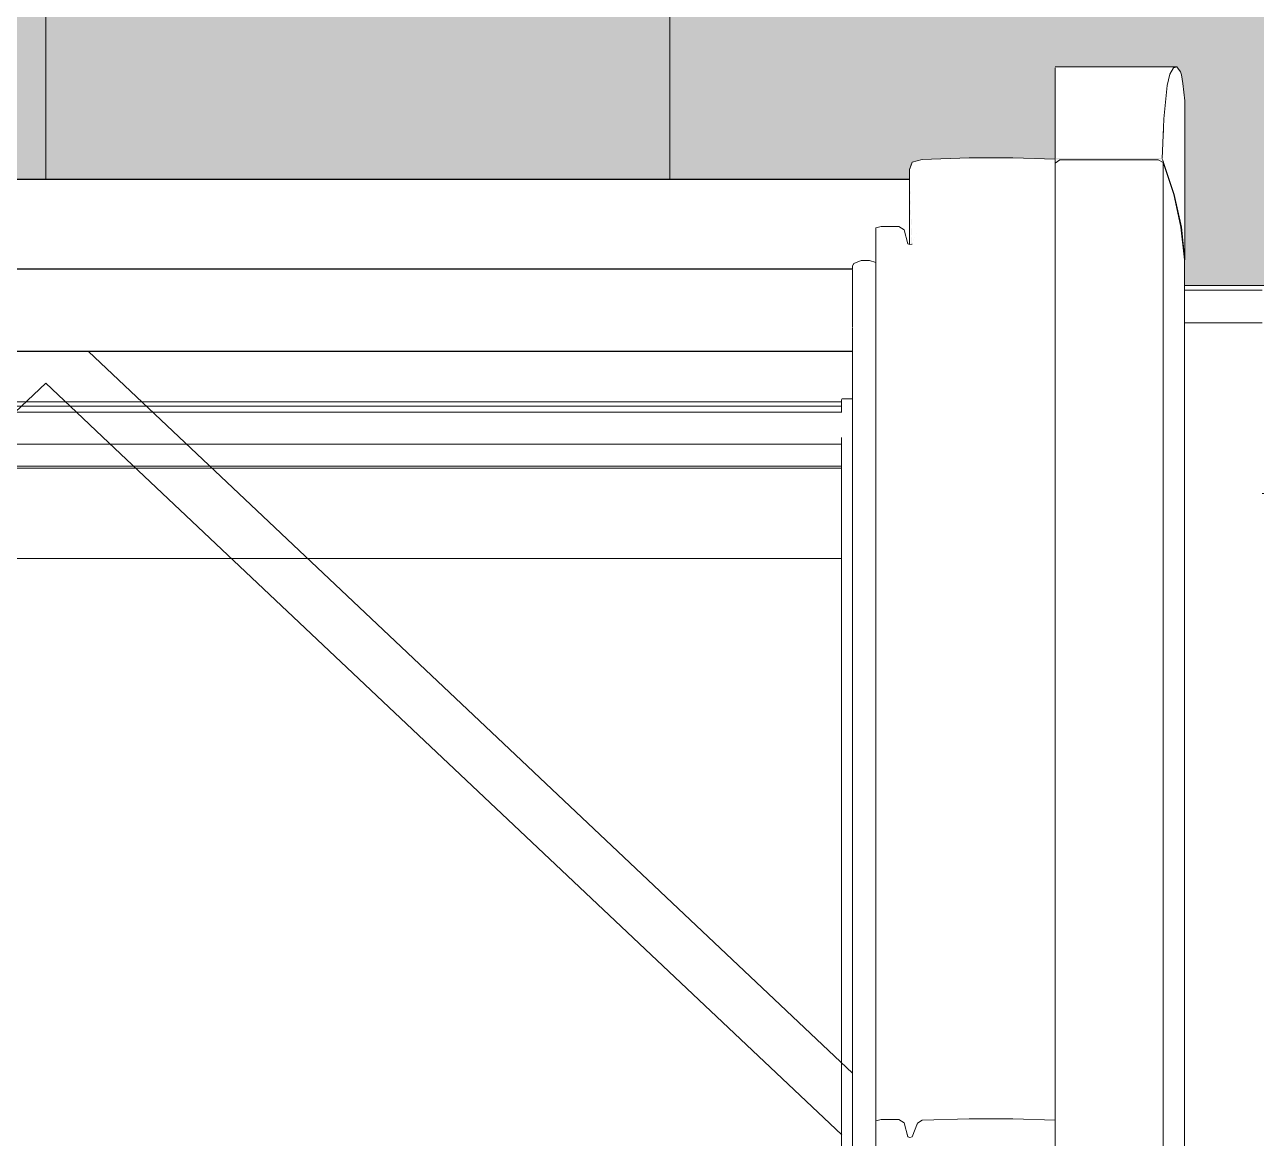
# Model space of a CAD drawing. Header units: metres. Extents: x -3 to 171, y -23 to 41.
# Drawn here: x 4.2089 to 4.6692, y -2.5162 to -2.1001 of the extents above; entities that cross this region are included whole.
import ezdxf

# ---------------------------------------------------------------- set-up
doc = ezdxf.new("R2010")
doc.units = ezdxf.units.M
doc.header["$MEASUREMENT"] = 0
doc.set_wipeout_variables(frame=1)
for name, pattern in [('Punkt 1_1', [0.075, 0.025, -0.05]), ('Schnittlinie', [0.006, 0.003, -0.0015, 0, -0.0015]), ('Wipeout_Contour', [1, 0, -1])]:
    doc.linetypes.add(name, pattern=pattern)
for name, color, linetype in [('6._Dach PP STG1_1_325 Dachfenster', 7, 'Continuous'), ('6._Dach PP STG1_1_330 Dachaufbau', 7, 'Continuous'), ('6._Dach PP STG1_1_851 Marker Schnitt', 7, 'Continuous'), ('6._Dach PP STG1_1_950 Polierplan Bemaßung', 7, 'Continuous')]:
    doc.layers.add(name, color=color, linetype=linetype)

msp = doc.modelspace()

# ---------------------------------------------------------------- linework, layer by layer
at = {"layer": '6._Dach PP STG1_1_325 Dachfenster', "color": 7, "linetype": 'Continuous', "lineweight": 13, "ltscale": 1000}
msp.add_line((4.21685, -1.28276), (4.21685, -3.21337), dxfattribs=at)
at = {"layer": '6._Dach PP STG1_1_325 Dachfenster', "color": 7, "linetype": 'Continuous', "lineweight": 13, "ltscale": 1000, "true_color": 0xf4f4f4, "flags": 128}
for points in [[(4.51415, -2.31926), (3.91955, -2.31926)], [(3.91955, -2.3636), (4.51415, -2.3636)]]:
    msp.add_lwpolyline(points, dxfattribs=at)
at = {"layer": '6._Dach PP STG1_1_851 Marker Schnitt', "color": 7, "linetype": 'Schnittlinie', "lineweight": 13, "ltscale": 1000}
msp.add_line((4.45, 4.805), (4.45, -18.475), dxfattribs=at)
at = {"layer": '6._Dach PP STG1_1_950 Polierplan Bemaßung', "color": 3, "linetype": 'Punkt 1_1', "lineweight": 0, "ltscale": 1000}
msp.add_line((2.05285, -2.1975), (22.9775, -2.1975), dxfattribs=at)

# ---------------------------------------------------------------- next in the draw order: wipeouts: each hides what was drawn before it
at = {"color": 254, "linetype": 'Wipeout_Contour', "lineweight": 0, "ltscale": 20.895429}
msp.add_wipeout([(3.805, -2.1975), (3.805, -2.22224), (5.505, -2.22224), (5.505, -2.1975)], dxfattribs=at).dxf.layer = '6._Dach PP STG1_1_330 Dachaufbau'

# ---------------------------------------------------------------- next in the draw order: hatches: boundary and pattern name
at = {"layer": '6._Dach PP STG1_1_330 Dachaufbau', "linetype": 'Continuous', "lineweight": 0, "true_color": 0x000000}
h = msp.add_hatch(color=18, dxfattribs=at)
h.paths.add_polyline_path([(3.445, -0.4), (3.755, -0.4), (3.755, 0.07), (2.8, 0.07), (2.8, -0.77152), (1.05, -0.77152), (1.05, 0.07), (-0.00106, 0.07), (0.01606, -4.6), (6.325, -4.6), (6.325, -0.82361), (3.445, -0.82361)])
h.paths.add_polyline_path([(3.805, -2.1975), (5.505, -2.1975), (5.505, -3.79873), (3.805, -3.79873)], flags=0)
h.paths.add_polyline_path([(1.075, -3.79873), (1.075, -2.1975), (2.775, -2.1975), (2.775, -3.79873)], flags=0)

# ---------------------------------------------------------------- next in the draw order: linework, layer by layer
at = {"layer": '6._Dach PP STG1_1_325 Dachfenster', "color": 7, "linetype": 'Continuous', "lineweight": 13, "ltscale": 1000, "true_color": 0xf4f4f4, "flags": 128}
msp.add_lwpolyline([(4.64235, -2.19932), (4.67135, -2.19932)], dxfattribs=at)
at = {"layer": '6._Dach PP STG1_1_330 Dachaufbau', "color": 7, "linetype": 'Continuous', "lineweight": 18, "ltscale": 1000, "flags": 128}
msp.add_lwpolyline([(5.505, -2.1975), (3.805, -2.1975)], dxfattribs=at)

# ---------------------------------------------------------------- next in the draw order: wipeouts: each hides what was drawn before it
at = {"color": 254, "linetype": 'Wipeout_Contour', "lineweight": 0, "ltscale": 20.455359}
msp.add_wipeout([(4.59405, -2.1228), (4.59405, -2.13533), (4.63468, -2.13533), (4.63589, -2.1228)], dxfattribs=at).dxf.layer = '6._Dach PP STG1_1_325 Dachfenster'
at = {"color": 254, "linetype": 'Wipeout_Contour', "lineweight": 0, "ltscale": 19.185869}
msp.add_wipeout([(3.91535, -2.19156), (3.91535, -2.20216), (4.51835, -2.20216), (4.51835, -2.19156)], dxfattribs=at).dxf.layer = '6._Dach PP STG1_1_325 Dachfenster'
at = {"color": 254, "linetype": 'Wipeout_Contour', "lineweight": 0, "ltscale": 28.762196}
msp.add_wipeout([(3.91535, -2.2132), (3.91545, -2.21425), (4.51825, -2.21425), (4.51825, -2.21347), (4.51835, -2.21235), (3.91535, -2.21235)], dxfattribs=at).dxf.layer = '6._Dach PP STG1_1_325 Dachfenster'
at = {"color": 254, "linetype": 'Wipeout_Contour', "lineweight": 0, "ltscale": 21.046727}
msp.add_wipeout([(4.53895, -2.51562), (4.53895, -2.69331), (4.53975, -2.69331), (4.53975, -2.51591)], dxfattribs=at).dxf.layer = '6._Dach PP STG1_1_325 Dachfenster'
at = {"color": 254, "linetype": 'Wipeout_Contour', "lineweight": 0, "ltscale": 20.995617}
msp.add_wipeout([(3.805, -2.2576), (3.805, -2.27528), (5.505, -2.27528), (5.505, -2.2576)], dxfattribs=at).dxf.layer = '6._Dach PP STG1_1_330 Dachaufbau'

# ---------------------------------------------------------------- next in the draw order: linework, layer by layer
at = {"layer": '6._Dach PP STG1_1_330 Dachaufbau', "color": 7, "linetype": 'Continuous', "lineweight": 18, "ltscale": 1000, "flags": 128}
msp.add_lwpolyline([(3.805, -2.27528), (5.505, -2.27528)], dxfattribs=at)

# ---------------------------------------------------------------- next in the draw order: wipeouts: each hides what was drawn before it
at = {"color": 254, "linetype": 'Wipeout_Contour', "lineweight": 0, "ltscale": 19.199157}
msp.add_wipeout([(3.91535, -2.20648), (4.51835, -2.20648), (4.51835, -2.20216), (3.91535, -2.20216)], dxfattribs=at).dxf.layer = '6._Dach PP STG1_1_325 Dachfenster'
at = {"color": 254, "linetype": 'Wipeout_Contour', "lineweight": 0, "ltscale": 19.21831}
msp.add_wipeout([(3.91545, -2.21425), (3.91545, -2.21531), (4.51825, -2.21531), (4.51825, -2.21425)], dxfattribs=at).dxf.layer = '6._Dach PP STG1_1_325 Dachfenster'
at = {"color": 254, "linetype": 'Wipeout_Contour', "lineweight": 0, "ltscale": 21.049237}
msp.add_wipeout([(4.53975, -2.51591), (4.53975, -2.69331), (4.54055, -2.69331), (4.54055, -2.51569)], dxfattribs=at).dxf.layer = '6._Dach PP STG1_1_325 Dachfenster'
at = {"color": 254, "linetype": 'Wipeout_Contour', "lineweight": 0, "ltscale": 20.949564}
msp.add_wipeout([(3.805, -2.22224), (3.805, -2.2576), (5.505, -2.2576), (5.505, -2.22224)], dxfattribs=at).dxf.layer = '6._Dach PP STG1_1_330 Dachaufbau'

# ---------------------------------------------------------------- next in the draw order: wipeouts: each hides what was drawn before it
at = {"color": 254, "linetype": 'Wipeout_Contour', "lineweight": 0, "ltscale": 19.207881}
msp.add_wipeout([(3.91535, -2.20648), (3.91535, -2.2115), (4.51835, -2.2115), (4.51835, -2.20648)], dxfattribs=at).dxf.layer = '6._Dach PP STG1_1_325 Dachfenster'
at = {"color": 254, "linetype": 'Wipeout_Contour', "lineweight": 0, "ltscale": 19.219854}
msp.add_wipeout([(3.91545, -2.21531), (3.91545, -2.21595), (4.51825, -2.21595), (4.51825, -2.21531)], dxfattribs=at).dxf.layer = '6._Dach PP STG1_1_325 Dachfenster'
at = {"color": 254, "linetype": 'Wipeout_Contour', "lineweight": 0, "ltscale": 19.229514}
msp.add_wipeout([(3.91545, -2.21934), (3.91545, -2.2221), (4.51825, -2.2221), (4.51825, -2.21934)], dxfattribs=at).dxf.layer = '6._Dach PP STG1_1_325 Dachfenster'
at = {"color": 254, "linetype": 'Wipeout_Contour', "lineweight": 0, "ltscale": 51.107166}
msp.add_wipeout([(4.64235, -2.22338), (4.64235, -2.75824), (4.64255, -2.76012), (4.64315, -2.76329), (4.64445, -2.77719), (4.64445, -2.79316), (4.64448, -2.84047), (4.65685, -2.84047), (4.65685, -2.22338)], dxfattribs=at).dxf.layer = '6._Dach PP STG1_1_325 Dachfenster'
at = {"color": 254, "linetype": 'Wipeout_Contour', "lineweight": 0, "ltscale": 21.05317}
msp.add_wipeout([(4.53765, -2.51046), (4.53765, -2.69331), (4.53895, -2.69331), (4.53895, -2.51562)], dxfattribs=at).dxf.layer = '6._Dach PP STG1_1_325 Dachfenster'

# ---------------------------------------------------------------- next in the draw order: wipeouts: each hides what was drawn before it
at = {"color": 254, "linetype": 'Wipeout_Contour', "lineweight": 0, "ltscale": 19.212986}
msp.add_wipeout([(3.91535, -2.2115), (3.91535, -2.21235), (4.51835, -2.21235), (4.51835, -2.2115)], dxfattribs=at).dxf.layer = '6._Dach PP STG1_1_325 Dachfenster'
at = {"color": 254, "linetype": 'Wipeout_Contour', "lineweight": 0, "ltscale": 26.165526}
msp.add_wipeout([(4.64235, -2.21296), (4.64235, -2.22338), (4.65685, -2.22338), (4.65685, -2.21147), (4.64235, -2.21148)], dxfattribs=at).dxf.layer = '6._Dach PP STG1_1_325 Dachfenster'
at = {"color": 254, "linetype": 'Wipeout_Contour', "lineweight": 0, "ltscale": 19.224429}
msp.add_wipeout([(3.91545, -2.21934), (4.51825, -2.21934), (4.51825, -2.21666), (3.91545, -2.21666)], dxfattribs=at).dxf.layer = '6._Dach PP STG1_1_325 Dachfenster'
at = {"color": 254, "linetype": 'Wipeout_Contour', "lineweight": 0, "ltscale": 14.860203}
msp.add_wipeout([(3.91545, -2.22217), (4.51825, -2.22217), (3.91545, -2.2221)], dxfattribs=at).dxf.layer = '6._Dach PP STG1_1_325 Dachfenster'
at = {"color": 254, "linetype": 'Wipeout_Contour', "lineweight": 0, "ltscale": 21.034568}
msp.add_wipeout([(4.53555, -2.50919), (4.53555, -2.69331), (4.53765, -2.69331), (4.53765, -2.51046)], dxfattribs=at).dxf.layer = '6._Dach PP STG1_1_325 Dachfenster'
at = {"color": 254, "linetype": 'Wipeout_Contour', "lineweight": 0, "ltscale": 21.062223}
msp.add_wipeout([(4.54055, -2.51569), (4.54055, -2.69331), (4.54255, -2.69331), (4.54255, -2.51053)], dxfattribs=at).dxf.layer = '6._Dach PP STG1_1_325 Dachfenster'

# ---------------------------------------------------------------- next in the draw order: wipeouts: each hides what was drawn before it
at = {"color": 254, "linetype": 'Wipeout_Contour', "lineweight": 0, "ltscale": 20.576664}
msp.add_wipeout([(4.53895, -2.18194), (4.53895, -2.51562), (4.53975, -2.51591), (4.53975, -2.18222)], dxfattribs=at).dxf.layer = '6._Dach PP STG1_1_325 Dachfenster'
at = {"color": 254, "linetype": 'Wipeout_Contour', "lineweight": 0, "ltscale": 25.315104}
msp.add_wipeout([(4.65685, -2.22338), (4.67135, -2.22338), (4.67135, -2.21296), (4.67135, -2.21148), (4.65685, -2.21147)], dxfattribs=at).dxf.layer = '6._Dach PP STG1_1_325 Dachfenster'
at = {"color": 254, "linetype": 'Wipeout_Contour', "lineweight": 0, "ltscale": 19.221111}
msp.add_wipeout([(3.91545, -2.21595), (3.91545, -2.21666), (4.51825, -2.21666), (4.51825, -2.21595)], dxfattribs=at).dxf.layer = '6._Dach PP STG1_1_325 Dachfenster'
at = {"color": 254, "linetype": 'Wipeout_Contour', "lineweight": 0, "ltscale": 21.016159}
msp.add_wipeout([(4.52895, -2.50919), (4.52895, -2.69331), (4.53555, -2.69331), (4.53555, -2.50919)], dxfattribs=at).dxf.layer = '6._Dach PP STG1_1_325 Dachfenster'
at = {"color": 254, "linetype": 'Wipeout_Contour', "lineweight": 0, "ltscale": 21.057337}
msp.add_wipeout([(4.54255, -2.51053), (4.54255, -2.69331), (4.54435, -2.69331), (4.54435, -2.50947)], dxfattribs=at).dxf.layer = '6._Dach PP STG1_1_325 Dachfenster'

# ---------------------------------------------------------------- next in the draw order: wipeouts: each hides what was drawn before it
at = {"color": 254, "linetype": 'Wipeout_Contour', "lineweight": 0, "ltscale": 25.071794}
msp.add_wipeout([(4.54045, -2.18204), (4.53975, -2.18222), (4.53975, -2.51591), (4.54055, -2.51569), (4.54055, -2.18197)], dxfattribs=at).dxf.layer = '6._Dach PP STG1_1_325 Dachfenster'
at = {"color": 254, "linetype": 'Wipeout_Contour', "lineweight": 0, "ltscale": 47.960371}
msp.add_wipeout([(4.65685, -2.22338), (4.65685, -2.84047), (4.66923, -2.84047), (4.66925, -2.79316), (4.66925, -2.77719), (4.67055, -2.76329), (4.67115, -2.76014), (4.67135, -2.75824), (4.67135, -2.22338)], dxfattribs=at).dxf.layer = '6._Dach PP STG1_1_325 Dachfenster'
at = {"color": 254, "linetype": 'Wipeout_Contour', "lineweight": 0, "ltscale": 21.002364}
msp.add_wipeout([(4.52705, -2.50968), (4.52705, -2.69331), (4.52895, -2.69331), (4.52895, -2.50919)], dxfattribs=at).dxf.layer = '6._Dach PP STG1_1_325 Dachfenster'
at = {"color": 254, "linetype": 'Wipeout_Contour', "lineweight": 0, "ltscale": 21.090371}
msp.add_wipeout([(4.54435, -2.50947), (4.54435, -2.69331), (4.56195, -2.69331), (4.56195, -2.50891)], dxfattribs=at).dxf.layer = '6._Dach PP STG1_1_325 Dachfenster'

# ---------------------------------------------------------------- next in the draw order: wipeouts: each hides what was drawn before it
at = {"color": 254, "linetype": 'Wipeout_Contour', "lineweight": 0, "ltscale": 20.524845}
msp.add_wipeout([(4.52705, -2.50968), (4.52895, -2.50919), (4.52895, -2.1755), (4.52705, -2.176)], dxfattribs=at).dxf.layer = '6._Dach PP STG1_1_325 Dachfenster'
at = {"color": 254, "linetype": 'Wipeout_Contour', "lineweight": 0, "ltscale": 20.576221}
msp.add_wipeout([(4.54055, -2.18197), (4.54055, -2.51569), (4.54255, -2.51053), (4.54255, -2.17681)], dxfattribs=at).dxf.layer = '6._Dach PP STG1_1_325 Dachfenster'
at = {"color": 254, "linetype": 'Wipeout_Contour', "lineweight": 0, "ltscale": 21.147218}
msp.add_wipeout([(4.56195, -2.50891), (4.56195, -2.69331), (4.57815, -2.69331), (4.57815, -2.50891)], dxfattribs=at).dxf.layer = '6._Dach PP STG1_1_325 Dachfenster'

# ---------------------------------------------------------------- next in the draw order: wipeouts: each hides what was drawn before it
at = {"color": 254, "linetype": 'Wipeout_Contour', "lineweight": 0, "ltscale": 20.566979}
msp.add_wipeout([(4.53765, -2.17678), (4.53765, -2.51046), (4.53895, -2.51562), (4.53895, -2.18194)], dxfattribs=at).dxf.layer = '6._Dach PP STG1_1_325 Dachfenster'
at = {"color": 254, "linetype": 'Wipeout_Contour', "lineweight": 0, "ltscale": 20.579972}
msp.add_wipeout([(4.54255, -2.17681), (4.54255, -2.51053), (4.54435, -2.50947), (4.54435, -2.17575)], dxfattribs=at).dxf.layer = '6._Dach PP STG1_1_325 Dachfenster'
at = {"color": 254, "linetype": 'Wipeout_Contour', "lineweight": 0, "ltscale": 31.33604}
msp.add_wipeout([(4.57815, -2.69331), (4.59405, -2.69331), (4.59405, -2.67954), (4.59405, -2.63963), (4.59405, -2.50942), (4.57815, -2.50891)], dxfattribs=at).dxf.layer = '6._Dach PP STG1_1_325 Dachfenster'

# ---------------------------------------------------------------- next in the draw order: linework, layer by layer
at = {"layer": '6._Dach PP STG1_1_325 Dachfenster', "color": 7, "linetype": 'Continuous', "lineweight": 13, "ltscale": 1000, "flags": 128}
for points in [[(4.53895, -2.51562), (4.53975, -2.51591)], [(4.53975, -2.51591), (4.54055, -2.51569)]]:
    msp.add_lwpolyline(points, dxfattribs=at)

# ---------------------------------------------------------------- next in the draw order: wipeouts: each hides what was drawn before it
at = {"color": 254, "linetype": 'Wipeout_Contour', "lineweight": 0, "ltscale": 20.540103}
msp.add_wipeout([(4.52895, -2.1755), (4.52895, -2.50919), (4.53555, -2.50919), (4.53555, -2.1755)], dxfattribs=at).dxf.layer = '6._Dach PP STG1_1_325 Dachfenster'
at = {"color": 254, "linetype": 'Wipeout_Contour', "lineweight": 0, "ltscale": 20.614334}
msp.add_wipeout([(4.54435, -2.17575), (4.54435, -2.50947), (4.56195, -2.50891), (4.56195, -2.17519)], dxfattribs=at).dxf.layer = '6._Dach PP STG1_1_325 Dachfenster'

# ---------------------------------------------------------------- next in the draw order: linework, layer by layer
at = {"layer": '6._Dach PP STG1_1_325 Dachfenster', "color": 7, "linetype": 'Continuous', "lineweight": 13, "ltscale": 1000, "flags": 128}
for points in [[(4.54055, -2.51569), (4.54255, -2.51053)], [(4.54255, -2.51053), (4.54435, -2.50947)]]:
    msp.add_lwpolyline(points, dxfattribs=at)

# ---------------------------------------------------------------- next in the draw order: wipeouts: each hides what was drawn before it
at = {"color": 254, "linetype": 'Wipeout_Contour', "lineweight": 0, "ltscale": 20.555973}
msp.add_wipeout([(4.53555, -2.50919), (4.53765, -2.51046), (4.53765, -2.17678), (4.53555, -2.1755)], dxfattribs=at).dxf.layer = '6._Dach PP STG1_1_325 Dachfenster'
at = {"color": 254, "linetype": 'Wipeout_Contour', "lineweight": 0, "ltscale": 20.673806}
msp.add_wipeout([(4.56195, -2.17519), (4.56195, -2.50891), (4.57815, -2.50891), (4.57815, -2.17519)], dxfattribs=at).dxf.layer = '6._Dach PP STG1_1_325 Dachfenster'
at = {"color": 254, "linetype": 'Wipeout_Contour', "lineweight": 0, "ltscale": 67.459716}
msp.add_wipeout([(4.52705, -2.18441), (3.90665, -2.18441), (3.90665, -2.18898), (3.90905, -2.18816), (3.91215, -2.18823), (3.91495, -2.18936), (3.91545, -2.19021), (3.91545, -2.19134), (4.51825, -2.19134), (4.51825, -2.19021), (4.51875, -2.18936), (4.52155, -2.18823), (4.52465, -2.18816), (4.52705, -2.18898)], dxfattribs=at).dxf.layer = '6._Dach PP STG1_1_325 Dachfenster'

# ---------------------------------------------------------------- next in the draw order: linework, layer by layer
at = {"layer": '6._Dach PP STG1_1_325 Dachfenster', "color": 7, "linetype": 'Continuous', "lineweight": 13, "ltscale": 1000, "flags": 128}
for points in [[(4.53555, -2.50919), (4.53765, -2.51046)], [(4.53765, -2.51046), (4.53895, -2.51562)]]:
    msp.add_lwpolyline(points, dxfattribs=at)

# ---------------------------------------------------------------- next in the draw order: wipeouts: each hides what was drawn before it
at = {"color": 254, "linetype": 'Wipeout_Contour', "lineweight": 0, "ltscale": 15.856138}
msp.add_wipeout([(4.53955, -2.18215), (4.54045, -2.18204), (4.53955, -2.15426)], dxfattribs=at).dxf.layer = '6._Dach PP STG1_1_325 Dachfenster'
at = {"color": 254, "linetype": 'Wipeout_Contour', "lineweight": 0, "ltscale": 20.730878}
msp.add_wipeout([(4.59405, -2.1757), (4.57815, -2.17519), (4.57815, -2.50891), (4.59405, -2.50942)], dxfattribs=at).dxf.layer = '6._Dach PP STG1_1_325 Dachfenster'
at = {"color": 254, "linetype": 'Wipeout_Contour', "lineweight": 0, "ltscale": 14.815182}
msp.add_wipeout([(3.91535, -2.19156), (4.51835, -2.19156), (3.91535, -2.19134)], dxfattribs=at).dxf.layer = '6._Dach PP STG1_1_325 Dachfenster'

# ---------------------------------------------------------------- next in the draw order: wipeouts: each hides what was drawn before it
at = {"color": 254, "linetype": 'Wipeout_Contour', "lineweight": 0, "ltscale": 20.49088}
msp.add_wipeout([(4.54056, -2.15159), (4.53955, -2.15426), (4.54055, -2.1819), (4.54255, -2.17681)], dxfattribs=at).dxf.layer = '6._Dach PP STG1_1_325 Dachfenster'
at = {"color": 254, "linetype": 'Wipeout_Contour', "lineweight": 0, "ltscale": 31.130627}
msp.add_wipeout([(4.51825, -2.69331), (4.51875, -2.69331), (4.51875, -2.18936), (4.51825, -2.19021), (4.51825, -2.19134), (4.51835, -2.2132)], dxfattribs=at).dxf.layer = '6._Dach PP STG1_1_325 Dachfenster'

# ---------------------------------------------------------------- next in the draw order: wipeouts: each hides what was drawn before it
at = {"color": 254, "linetype": 'Wipeout_Contour', "lineweight": 0, "ltscale": 15.376211}
msp.add_wipeout([(4.54055, -2.1515), (4.54255, -2.17681), (4.54435, -2.17575)], dxfattribs=at).dxf.layer = '6._Dach PP STG1_1_325 Dachfenster'
at = {"color": 254, "linetype": 'Wipeout_Contour', "lineweight": 0, "ltscale": 20.706142}
msp.add_wipeout([(4.51875, -2.69331), (4.52155, -2.69331), (4.52155, -2.18823), (4.51875, -2.18936)], dxfattribs=at).dxf.layer = '6._Dach PP STG1_1_325 Dachfenster'

# ---------------------------------------------------------------- next in the draw order: linework, layer by layer
at = {"layer": '6._Dach PP STG1_1_325 Dachfenster', "color": 7, "linetype": 'Continuous', "lineweight": 13, "ltscale": 1000, "flags": 128}
for points in [[(4.51825, -2.19021), (4.51875, -2.18936)], [(4.51825, -2.19021), (4.51825, -2.19134)], [(3.91535, -2.19134), (4.51835, -2.19134)], [(4.51835, -2.2132), (4.51835, -2.21235), (4.51835, -2.2115), (4.51835, -2.20648), (4.51835, -2.20216), (4.51835, -2.19156)]]:
    msp.add_lwpolyline(points, dxfattribs=at)

# ---------------------------------------------------------------- next in the draw order: wipeouts: each hides what was drawn before it
at = {"color": 254, "linetype": 'Wipeout_Contour', "lineweight": 0, "ltscale": 20.260309}
msp.add_wipeout([(4.56195, -2.14987), (4.54435, -2.15044), (4.54435, -2.17575), (4.56195, -2.17519)], dxfattribs=at).dxf.layer = '6._Dach PP STG1_1_325 Dachfenster'
at = {"color": 254, "linetype": 'Wipeout_Contour', "lineweight": 0, "ltscale": 20.715235}
msp.add_wipeout([(4.52155, -2.18823), (4.52155, -2.69331), (4.52465, -2.69331), (4.52465, -2.18816)], dxfattribs=at).dxf.layer = '6._Dach PP STG1_1_325 Dachfenster'
at = {"color": 254, "linetype": 'Wipeout_Contour', "lineweight": 0, "ltscale": 39.552354}
msp.add_wipeout([(3.91545, -2.51658), (4.10259, -2.69331), (4.33111, -2.69331), (4.51825, -2.51658), (4.51825, -2.49183), (4.23273, -2.22217), (4.20098, -2.22217), (3.91545, -2.49183)], dxfattribs=at).dxf.layer = '6._Dach PP STG1_1_325 Dachfenster'

# ---------------------------------------------------------------- next in the draw order: linework, layer by layer
at = {"layer": '6._Dach PP STG1_1_325 Dachfenster', "color": 7, "linetype": 'Continuous', "lineweight": 13, "ltscale": 1000, "flags": 128}
for points in [[(4.51875, -2.18936), (4.52155, -2.18823)], [(4.21685, -2.23405), (4.2054, -2.24487), (4.19566, -2.25406), (3.91942, -2.51496)]]:
    msp.add_lwpolyline(points, dxfattribs=at)

# ---------------------------------------------------------------- next in the draw order: wipeouts: each hides what was drawn before it
at = {"color": 254, "linetype": 'Wipeout_Contour', "lineweight": 0, "ltscale": 14.531304}
msp.add_wipeout([(4.54055, -2.1515), (4.54435, -2.17575), (4.54435, -2.15044)], dxfattribs=at).dxf.layer = '6._Dach PP STG1_1_325 Dachfenster'
at = {"color": 254, "linetype": 'Wipeout_Contour', "lineweight": 0, "ltscale": 20.325608}
msp.add_wipeout([(4.56195, -2.17519), (4.57815, -2.17519), (4.57815, -2.14987), (4.56195, -2.14987)], dxfattribs=at).dxf.layer = '6._Dach PP STG1_1_325 Dachfenster'
at = {"color": 254, "linetype": 'Wipeout_Contour', "lineweight": 0, "ltscale": 20.725742}
msp.add_wipeout([(4.52705, -2.18898), (4.52465, -2.18816), (4.52465, -2.69331), (4.52705, -2.69331)], dxfattribs=at).dxf.layer = '6._Dach PP STG1_1_325 Dachfenster'
at = {"color": 254, "linetype": 'Wipeout_Contour', "lineweight": 0, "ltscale": 14.410276}
msp.add_wipeout([(4.23273, -2.22217), (4.51825, -2.49183), (4.51825, -2.22217)], dxfattribs=at).dxf.layer = '6._Dach PP STG1_1_325 Dachfenster'

# ---------------------------------------------------------------- next in the draw order: linework, layer by layer
at = {"layer": '6._Dach PP STG1_1_325 Dachfenster', "color": 7, "linetype": 'Continuous', "lineweight": 13, "ltscale": 1000, "flags": 128}
for points in [[(4.53955, -2.15426), (4.54055, -2.1515)], [(4.52155, -2.18823), (4.52465, -2.18816)], [(4.52465, -2.18816), (4.52705, -2.18898)], [(4.51825, -2.21347), (4.51825, -2.69331)], [(3.91545, -2.2221), (4.51825, -2.2221)], [(3.91545, -2.22217), (4.51825, -2.22217)], [(4.23273, -2.22217), (4.51825, -2.49183)], [(4.21685, -2.23405), (4.22831, -2.24487), (4.23804, -2.25406), (4.51429, -2.51496)], [(3.91955, -2.24098), (4.51415, -2.24098)], [(4.51415, -2.24013), (4.51415, -2.24487)], [(4.51825, -2.23992), (4.51435, -2.23992)], [(3.91942, -2.24487), (4.51429, -2.24487)], [(3.91955, -2.24268), (4.51415, -2.24268)], [(4.51415, -2.25435), (4.51415, -2.69331)], [(3.91955, -2.25689), (4.51415, -2.25689)], [(3.91955, -2.26502), (4.51415, -2.26502)], [(3.91955, -2.2658), (4.51415, -2.2658)], [(3.91955, -2.29953), (4.51415, -2.29953)], [(4.52705, -2.50968), (4.52895, -2.50919), (4.53555, -2.50919)]]:
    msp.add_lwpolyline(points, dxfattribs=at)

# ---------------------------------------------------------------- next in the draw order: wipeouts: each hides what was drawn before it
at = {"color": 254, "linetype": 'Wipeout_Contour', "lineweight": 0, "ltscale": 20.382089}
msp.add_wipeout([(4.57815, -2.14987), (4.57815, -2.17519), (4.59405, -2.1757), (4.59405, -2.15039)], dxfattribs=at).dxf.layer = '6._Dach PP STG1_1_325 Dachfenster'
at = {"color": 254, "linetype": 'Wipeout_Contour', "lineweight": 0, "ltscale": 19.130181}
msp.add_wipeout([(3.89415, -2.16985), (4.53955, -2.16985), (4.53955, -2.1579), (3.89415, -2.1579)], dxfattribs=at).dxf.layer = '6._Dach PP STG1_1_325 Dachfenster'

# ---------------------------------------------------------------- next in the draw order: linework, layer by layer
at = {"layer": '6._Dach PP STG1_1_325 Dachfenster', "color": 7, "linetype": 'Continuous', "lineweight": 13, "ltscale": 1000, "flags": 128}
msp.add_lwpolyline([(3.89415, -2.15783), (4.53955, -2.15783)], dxfattribs=at)

# ---------------------------------------------------------------- next in the draw order: wipeouts: each hides what was drawn before it
at = {"color": 254, "linetype": 'Wipeout_Contour', "lineweight": 0, "ltscale": 58.376996}
msp.add_wipeout([(4.63413, -2.15046), (4.59405, -2.15046), (4.59405, -2.15186), (4.59575, -2.15061), (4.63255, -2.15061), (4.63435, -2.15157), (4.63835, -2.16352), (4.64105, -2.17569), (4.64235, -2.18793), (4.64125, -2.17569), (4.63855, -2.16352), (4.63455, -2.15157)], dxfattribs=at).dxf.layer = '6._Dach PP STG1_1_325 Dachfenster'
at = {"color": 254, "linetype": 'Wipeout_Contour', "lineweight": 0, "ltscale": 76.476663}
msp.add_wipeout([(3.89415, -2.16985), (3.89415, -2.18215), (3.89475, -2.18194), (3.89605, -2.17678), (3.89815, -2.1755), (3.90475, -2.1755), (3.90665, -2.176), (3.90665, -2.18441), (4.52705, -2.18441), (4.52705, -2.176), (4.52895, -2.1755), (4.53555, -2.1755), (4.53765, -2.17678), (4.53895, -2.18194), (4.53955, -2.18215), (4.53955, -2.16985)], dxfattribs=at).dxf.layer = '6._Dach PP STG1_1_325 Dachfenster'

# ---------------------------------------------------------------- next in the draw order: linework, layer by layer
at = {"layer": '6._Dach PP STG1_1_325 Dachfenster', "color": 7, "linetype": 'Continuous', "lineweight": 13, "ltscale": 1000, "flags": 128}
for points in [[(4.53955, -2.18215), (4.53955, -2.15426)], [(4.52705, -2.176), (4.52895, -2.1755), (4.53555, -2.1755)], [(4.52705, -2.176), (4.52705, -2.50968), (4.52705, -2.69331)], [(4.53555, -2.1755), (4.53765, -2.17678)], [(4.53765, -2.17678), (4.53895, -2.18194)], [(4.53895, -2.18194), (4.53975, -2.18222)], [(4.53975, -2.18222), (4.54045, -2.18204)]]:
    msp.add_lwpolyline(points, dxfattribs=at)

# ---------------------------------------------------------------- next in the draw order: wipeouts: each hides what was drawn before it
at = {"color": 254, "linetype": 'Wipeout_Contour', "lineweight": 0, "ltscale": 25.561813}
msp.add_wipeout([(4.64179, -2.12203), (4.64125, -2.11886), (4.64125, -2.17569), (4.64255, -2.18793), (4.64255, -2.12852)], dxfattribs=at).dxf.layer = '6._Dach PP STG1_1_325 Dachfenster'
at = {"color": 254, "linetype": 'Wipeout_Contour', "lineweight": 0, "ltscale": 25.000483}
msp.add_wipeout([(4.63468, -2.13533), (4.59405, -2.13533), (4.59405, -2.15004), (4.63405, -2.15004), (4.63455, -2.13852)], dxfattribs=at).dxf.layer = '6._Dach PP STG1_1_325 Dachfenster'

# ---------------------------------------------------------------- next in the draw order: wipeouts: each hides what was drawn before it
at = {"color": 254, "linetype": 'Wipeout_Contour', "lineweight": 0, "ltscale": 15.082864}
msp.add_wipeout([(4.63455, -2.13852), (4.63405, -2.15004), (4.63455, -2.15157)], dxfattribs=at).dxf.layer = '6._Dach PP STG1_1_325 Dachfenster'
at = {"color": 254, "linetype": 'Wipeout_Contour', "lineweight": 0, "ltscale": 20.970123}
msp.add_wipeout([(4.59405, -2.15186), (4.59405, -2.72249), (4.59575, -2.72249), (4.59575, -2.15061)], dxfattribs=at).dxf.layer = '6._Dach PP STG1_1_325 Dachfenster'

# ---------------------------------------------------------------- next in the draw order: wipeouts: each hides what was drawn before it
at = {"color": 254, "linetype": 'Wipeout_Contour', "lineweight": 0, "ltscale": 36.051652}
msp.add_wipeout([(4.63455, -2.15157), (4.63855, -2.16352), (4.63855, -2.11619), (4.63685, -2.11859), (4.63589, -2.1228), (4.63468, -2.13533), (4.63455, -2.13852)], dxfattribs=at).dxf.layer = '6._Dach PP STG1_1_325 Dachfenster'

# ---------------------------------------------------------------- next in the draw order: wipeouts: each hides what was drawn before it
at = {"color": 254, "linetype": 'Wipeout_Contour', "lineweight": 0, "ltscale": 20.43932}
msp.add_wipeout([(4.59405, -2.11624), (4.63826, -2.11624), (4.63955, -2.11589), (4.59405, -2.11589)], dxfattribs=at).dxf.layer = '6._Dach PP STG1_1_325 Dachfenster'
at = {"color": 254, "linetype": 'Wipeout_Contour', "lineweight": 0, "ltscale": 26.493514}
msp.add_wipeout([(4.63435, -2.15157), (4.63255, -2.15061), (4.63255, -2.72249), (4.63402, -2.72249), (4.63435, -2.72323)], dxfattribs=at).dxf.layer = '6._Dach PP STG1_1_325 Dachfenster'

# ---------------------------------------------------------------- next in the draw order: wipeouts: each hides what was drawn before it
at = {"color": 254, "linetype": 'Wipeout_Contour', "lineweight": 0, "ltscale": 20.442014}
msp.add_wipeout([(4.59405, -2.11624), (4.59405, -2.11859), (4.63685, -2.11859), (4.63826, -2.11624)], dxfattribs=at).dxf.layer = '6._Dach PP STG1_1_325 Dachfenster'

# ---------------------------------------------------------------- next in the draw order: wipeouts: each hides what was drawn before it
at = {"color": 254, "linetype": 'Wipeout_Contour', "lineweight": 0, "ltscale": 20.437468}
msp.add_wipeout([(4.59405, -2.11859), (4.59405, -2.1228), (4.63589, -2.1228), (4.63685, -2.11859)], dxfattribs=at).dxf.layer = '6._Dach PP STG1_1_325 Dachfenster'

# ---------------------------------------------------------------- next in the draw order: wipeouts: each hides what was drawn before it
at = {"color": 254, "linetype": 'Wipeout_Contour', "lineweight": 0, "ltscale": 30.104884}
msp.add_wipeout([(4.63855, -2.11619), (4.63855, -2.16352), (4.64125, -2.17569), (4.64125, -2.11886), (4.64086, -2.11774), (4.63955, -2.11589)], dxfattribs=at).dxf.layer = '6._Dach PP STG1_1_325 Dachfenster'

# ---------------------------------------------------------------- next in the draw order: linework, layer by layer
at = {"layer": '6._Dach PP STG1_1_325 Dachfenster', "color": 7, "linetype": 'Continuous', "lineweight": 13, "ltscale": 1000, "flags": 128}
msp.add_lwpolyline([(4.63955, -2.11589), (4.59405, -2.11589)], dxfattribs=at)

# ---------------------------------------------------------------- next in the draw order: wipeouts: each hides what was drawn before it
at = {"color": 254, "linetype": 'Wipeout_Contour', "lineweight": 0, "ltscale": 27.159301}
msp.add_wipeout([(4.63835, -2.16352), (4.63835, -2.73511), (4.63855, -2.73571), (4.64105, -2.74698), (4.64105, -2.17569)], dxfattribs=at).dxf.layer = '6._Dach PP STG1_1_325 Dachfenster'

# ---------------------------------------------------------------- next in the draw order: wipeouts: each hides what was drawn before it
at = {"color": 254, "linetype": 'Wipeout_Contour', "lineweight": 0, "ltscale": 27.135745}
msp.add_wipeout([(4.63435, -2.15157), (4.63435, -2.72323), (4.63455, -2.72376), (4.63835, -2.73511), (4.63835, -2.16352)], dxfattribs=at).dxf.layer = '6._Dach PP STG1_1_325 Dachfenster'
at = {"color": 254, "linetype": 'Wipeout_Contour', "lineweight": 0, "ltscale": 27.131403}
msp.add_wipeout([(4.64235, -2.18793), (4.64105, -2.17569), (4.64105, -2.74698), (4.64125, -2.74788), (4.64235, -2.75824)], dxfattribs=at).dxf.layer = '6._Dach PP STG1_1_325 Dachfenster'

# ---------------------------------------------------------------- next in the draw order: linework, layer by layer
at = {"layer": '6._Dach PP STG1_1_325 Dachfenster', "color": 7, "linetype": 'Continuous', "lineweight": 13, "ltscale": 1000, "flags": 128}
for points in [[(4.64255, -2.18793), (4.64255, -2.12852)], [(4.64235, -2.18793), (4.64235, -2.75824)], [(4.67135, -2.21148), (4.65685, -2.21147), (4.64235, -2.21148)]]:
    msp.add_lwpolyline(points, dxfattribs=at)

# ---------------------------------------------------------------- next in the draw order: wipeouts: each hides what was drawn before it
at = {"color": 254, "linetype": 'Wipeout_Contour', "lineweight": 0, "ltscale": 21.039111}
msp.add_wipeout([(4.59575, -2.72249), (4.63255, -2.72249), (4.63255, -2.15061), (4.59575, -2.15061)], dxfattribs=at).dxf.layer = '6._Dach PP STG1_1_325 Dachfenster'

# ---------------------------------------------------------------- next in the draw order: linework, layer by layer
at = {"layer": '6._Dach PP STG1_1_325 Dachfenster', "color": 7, "linetype": 'Continuous', "lineweight": 13, "ltscale": 1000, "flags": 128}
for points in [[(4.59405, -2.15004), (4.59405, -2.13533), (4.59405, -2.1228), (4.59405, -2.11859), (4.59405, -2.11624)], [(4.63405, -2.15004), (4.63455, -2.13852), (4.63468, -2.13533), (4.63589, -2.1228), (4.63685, -2.11859), (4.63826, -2.11624), (4.63955, -2.11589), (4.64086, -2.11774), (4.64125, -2.11886), (4.64179, -2.12203), (4.64255, -2.12852)], [(4.54055, -2.1515), (4.54435, -2.15044), (4.56195, -2.14987), (4.57815, -2.14987), (4.59405, -2.15039)], [(4.59405, -2.15186), (4.59405, -2.15046)], [(4.59575, -2.15061), (4.59405, -2.15186)], [(4.59405, -2.15186), (4.59405, -2.72249)], [(4.63255, -2.15061), (4.59575, -2.15061)], [(4.63435, -2.15157), (4.63255, -2.15061)], [(4.64255, -2.18793), (4.64125, -2.17569), (4.63855, -2.16352), (4.63455, -2.15157), (4.63413, -2.15046)], [(4.63435, -2.15157), (4.63435, -2.72323)], [(4.64235, -2.18793), (4.64105, -2.17569), (4.63835, -2.16352), (4.63435, -2.15157)], [(4.54435, -2.50947), (4.56195, -2.50891), (4.57815, -2.50891), (4.59405, -2.50942)]]:
    msp.add_lwpolyline(points, dxfattribs=at)

doc.saveas('drawing.dxf')
